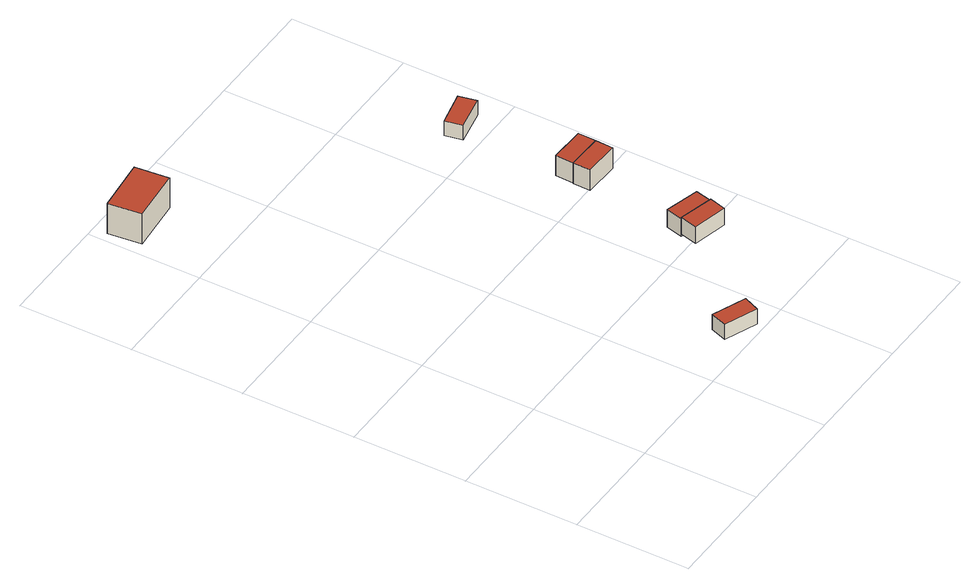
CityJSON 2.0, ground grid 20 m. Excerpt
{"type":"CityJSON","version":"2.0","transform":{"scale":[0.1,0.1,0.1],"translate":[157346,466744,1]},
"CityObjects":{
"building1":{"type":"Building","attributes":{"b3_bag_bag_overlap":0,"b3_dak_type":"horizontal","b3_extrusie":"standard","b3_h_dak_50p":5.76,"b3_h_dak_70p":5.78,"b3_h_dak_max":5.97,"b3_h_dak_min":5.7,"b3_h_maaiveld":2.77,"b3_is_glas_dak":false,"b3_kas_warenhuis":false,"b3_kwaliteitsindicator":true,"b3_mutatie_ahn3_ahn4":false,"b3_mutatie_ahn4_ahn5":false,"b3_n_nok":0,"b3_n_vlakken":1,"b3_opp_buitenmuur":30.83,"b3_opp_dak_plat":19.76,"b3_opp_dak_schuin":0,"b3_opp_grond":19.76,"b3_opp_scheidingsmuur":26.07,"b3_rmse_lod12":0.0709,"b3_rmse_lod13":0.0709,"b3_rmse_lod22":0.0629,"b3_t_run":17,"b3_val3dity_lod12":"[]","b3_val3dity_lod13":"[]","b3_val3dity_lod22":"[]","b3_volume_lod12":59.44,"b3_volume_lod13":59.44,"b3_volume_lod22":59.49,"geconstateerd":false,"oorspronkelijkbouwjaar":2008,"status":"Pand in gebruik"},"children":["building1-1"]},
"building1-1":{"type":"BuildingPart","parents":["building1"],"geometry":[{"type":"Solid","lod":"2.2","boundaries":[[[[0,1,2,3]],[[4,5,6,7]],[[7,6,1,0]],[[6,5,2,1]],[[5,4,3,2]],[[4,7,0,3]]]],"semantics":{"surfaces":[{"type":"GroundSurface"},{"type":"RoofSurface"},{"type":"WallSurface"}],"values":[[0,1,2,2,2,2]]}}]},
"building2":{"type":"Building","attributes":{"b3_bag_bag_overlap":0,"b3_bouwlagen":2,"b3_dak_type":"slanted","b3_extrusie":"standard","b3_h_dak_50p":8.83,"b3_h_dak_70p":8.85,"b3_h_dak_max":9.05,"b3_h_dak_min":8.78,"b3_h_maaiveld":2.77,"b3_is_glas_dak":false,"b3_kas_warenhuis":false,"b3_kwaliteitsindicator":true,"b3_mutatie_ahn3_ahn4":false,"b3_mutatie_ahn4_ahn5":false,"b3_n_nok":0,"b3_n_vlakken":2,"b3_opp_buitenmuur":71.88,"b3_opp_dak_plat":56.92,"b3_opp_dak_schuin":0,"b3_opp_grond":56.92,"b3_opp_scheidingsmuur":116.49,"b3_rmse_lod12":0.703,"b3_rmse_lod13":0.703,"b3_rmse_lod22":0.702,"b3_t_run":27,"b3_val3dity_lod12":"[]","b3_val3dity_lod13":"[]","b3_val3dity_lod22":"[]","b3_volume_lod12":346.28,"b3_volume_lod13":346.28,"b3_volume_lod22":346.21,"geconstateerd":false,"oorspronkelijkbouwjaar":2008,"status":"Pand in gebruik"},"children":["building2-1"]},
"building2-1":{"type":"BuildingPart","parents":["building2"],"geometry":[{"type":"Solid","lod":"2.2","boundaries":[[[[8,9,10,11]],[[12,13,14,15]],[[15,14,9,8]],[[14,13,10,9]],[[13,12,11,10]],[[12,15,8,11]]]],"semantics":{"surfaces":[{"type":"GroundSurface"},{"type":"RoofSurface"},{"type":"WallSurface"}],"values":[[0,1,2,2,2,2]]}}]},
"building3":{"type":"Building","attributes":{"b3_bag_bag_overlap":0,"b3_dak_type":"slanted","b3_extrusie":"standard","b3_h_dak_50p":5.99,"b3_h_dak_70p":6.08,"b3_h_dak_max":6.23,"b3_h_dak_min":5.78,"b3_h_maaiveld":2.77,"b3_h_nok":6.21,"b3_is_glas_dak":false,"b3_kas_warenhuis":false,"b3_kwaliteitsindicator":true,"b3_mutatie_ahn3_ahn4":false,"b3_mutatie_ahn4_ahn5":false,"b3_n_nok":1,"b3_n_vlakken":2,"b3_opp_buitenmuur":42.2,"b3_opp_dak_plat":0,"b3_opp_dak_schuin":19.43,"b3_opp_grond":19.21,"b3_opp_scheidingsmuur":18.79,"b3_rmse_lod12":0.177,"b3_rmse_lod13":0.177,"b3_rmse_lod22":0.162,"b3_t_run":12,"b3_val3dity_lod12":"[]","b3_val3dity_lod13":"[]","b3_val3dity_lod22":"[]","b3_volume_lod12":63.64,"b3_volume_lod13":63.64,"b3_volume_lod22":62.58,"geconstateerd":false,"oorspronkelijkbouwjaar":2008,"status":"Pand in gebruik"},"children":["building3-1"]},
"building3-1":{"type":"BuildingPart","parents":["building3"],"geometry":[{"type":"Solid","lod":"2.2","boundaries":[[[[16,17,18,19]],[[20,21,22,23]],[[23,22,17,16]],[[22,21,18,17]],[[21,20,19,18]],[[20,23,16,19]]]],"semantics":{"surfaces":[{"type":"GroundSurface"},{"type":"RoofSurface"},{"type":"WallSurface"}],"values":[[0,1,2,2,2,2]]}}]},
"building4":{"type":"Building","attributes":{"b3_bag_bag_overlap":0,"b3_dak_type":"horizontal","b3_extrusie":"standard","b3_h_dak_50p":5.77,"b3_h_dak_70p":5.79,"b3_h_dak_max":6,"b3_h_dak_min":5.72,"b3_h_maaiveld":2.28,"b3_is_glas_dak":false,"b3_kas_warenhuis":false,"b3_kwaliteitsindicator":true,"b3_mutatie_ahn3_ahn4":false,"b3_mutatie_ahn4_ahn5":false,"b3_n_nok":0,"b3_n_vlakken":1,"b3_opp_buitenmuur":47.51,"b3_opp_dak_plat":19.84,"b3_opp_dak_schuin":0,"b3_opp_grond":19.83,"b3_opp_scheidingsmuur":18.79,"b3_rmse_lod12":0.214,"b3_rmse_lod13":0.214,"b3_rmse_lod22":0.212,"b3_t_run":14,"b3_val3dity_lod12":"[]","b3_val3dity_lod13":"[]","b3_val3dity_lod22":"[]","b3_volume_lod12":69.51,"b3_volume_lod13":69.51,"b3_volume_lod22":69.52,"geconstateerd":false,"oorspronkelijkbouwjaar":2008,"status":"Pand in gebruik"},"children":["building4-1"]},
"building4-1":{"type":"BuildingPart","parents":["building4"],"geometry":[{"type":"Solid","lod":"2.2","boundaries":[[[[24,25,26,27]],[[28,29,30,31]],[[31,30,25,24]],[[30,29,26,25]],[[29,28,27,26]],[[28,31,24,27]]]],"semantics":{"surfaces":[{"type":"GroundSurface"},{"type":"RoofSurface"},{"type":"WallSurface"}],"values":[[0,1,2,2,2,2]]}}]},
"building5":{"type":"Building","attributes":{"b3_bag_bag_overlap":0,"b3_dak_type":"horizontal","b3_extrusie":"standard","b3_h_dak_50p":5.79,"b3_h_dak_70p":5.81,"b3_h_dak_max":6.01,"b3_h_dak_min":5.73,"b3_h_maaiveld":1.72,"b3_is_glas_dak":false,"b3_kas_warenhuis":false,"b3_kwaliteitsindicator":true,"b3_mutatie_ahn3_ahn4":false,"b3_mutatie_ahn4_ahn5":false,"b3_n_nok":0,"b3_n_vlakken":1,"b3_opp_buitenmuur":51.95,"b3_opp_dak_plat":19.79,"b3_opp_dak_schuin":0,"b3_opp_grond":19.78,"b3_opp_scheidingsmuur":25.24,"b3_rmse_lod12":0.0732,"b3_rmse_lod13":0.0732,"b3_rmse_lod22":0.0641,"b3_t_run":11,"b3_val3dity_lod12":"[]","b3_val3dity_lod13":"[]","b3_val3dity_lod22":"[]","b3_volume_lod12":80.72,"b3_volume_lod13":80.72,"b3_volume_lod22":80.85,"geconstateerd":false,"oorspronkelijkbouwjaar":2008,"status":"Pand in gebruik"},"children":["building5-1"]},
"building5-1":{"type":"BuildingPart","parents":["building5"],"geometry":[{"type":"Solid","lod":"2.2","boundaries":[[[[32,33,34,35]],[[36,37,38,39]],[[39,38,33,32]],[[38,37,34,33]],[[37,36,35,34]],[[36,39,32,35]]]],"semantics":{"surfaces":[{"type":"GroundSurface"},{"type":"RoofSurface"},{"type":"WallSurface"}],"values":[[0,1,2,2,2,2]]}}]},
"building6":{"type":"Building","attributes":{"b3_bag_bag_overlap":0,"b3_dak_type":"horizontal","b3_extrusie":"standard","b3_h_dak_50p":5.79,"b3_h_dak_70p":5.81,"b3_h_dak_max":5.99,"b3_h_dak_min":5.73,"b3_h_maaiveld":1.75,"b3_is_glas_dak":false,"b3_kas_warenhuis":false,"b3_kwaliteitsindicator":true,"b3_mutatie_ahn3_ahn4":false,"b3_mutatie_ahn4_ahn5":false,"b3_n_nok":0,"b3_n_vlakken":1,"b3_opp_buitenmuur":51.55,"b3_opp_dak_plat":20.02,"b3_opp_dak_schuin":0,"b3_opp_grond":20.01,"b3_opp_scheidingsmuur":25.24,"b3_rmse_lod12":0.0675,"b3_rmse_lod13":0.0675,"b3_rmse_lod22":0.0579,"b3_t_run":14,"b3_val3dity_lod12":"[]","b3_val3dity_lod13":"[]","b3_val3dity_lod22":"[]","b3_volume_lod12":81.03,"b3_volume_lod13":81.03,"b3_volume_lod22":81.08,"geconstateerd":false,"oorspronkelijkbouwjaar":2008,"status":"Pand in gebruik"},"children":["building6-1"]},
"building6-1":{"type":"BuildingPart","parents":["building6"],"geometry":[{"type":"Solid","lod":"2.2","boundaries":[[[[40,41,42,43]],[[44,36,39,45]],[[45,39,41,40]],[[39,36,42,41]],[[36,44,43,42]],[[44,45,40,43]]]],"semantics":{"surfaces":[{"type":"GroundSurface"},{"type":"RoofSurface"},{"type":"WallSurface"}],"values":[[0,1,2,2,2,2]]}}]},
"building7":{"type":"Building","attributes":{"b3_dak_type":"horizontal","b3_extrusie":"standard","b3_h_dak_50p":5.78,"b3_h_dak_70p":5.81,"b3_h_dak_max":6.01,"b3_h_dak_min":5.72,"b3_h_maaiveld":2.85,"b3_is_glas_dak":false,"b3_kas_warenhuis":false,"b3_kwaliteitsindicator":true,"b3_mutatie_ahn3_ahn4":false,"b3_mutatie_ahn4_ahn5":false,"b3_n_nok":0,"b3_n_vlakken":1,"b3_opp_buitenmuur":55.8,"b3_opp_dak_plat":20.09,"b3_opp_dak_schuin":0,"b3_opp_grond":20.08,"b3_opp_scheidingsmuur":0,"b3_rmse_lod12":0.0691,"b3_rmse_lod13":0.0691,"b3_rmse_lod22":0.0629,"b3_t_run":15,"b3_val3dity_lod12":"[]","b3_val3dity_lod13":"[]","b3_val3dity_lod22":"[]","b3_volume_lod12":59.2,"b3_volume_lod13":59.2,"b3_volume_lod22":59.18,"geconstateerd":false,"oorspronkelijkbouwjaar":2006,"status":"Pand in gebruik"},"children":["building7-1"]},
"building7-1":{"type":"BuildingPart","parents":["building7"],"geometry":[{"type":"Solid","lod":"2.2","boundaries":[[[[46,47,48,49]],[[50,51,52,53]],[[53,52,47,46]],[[52,51,48,47]],[[51,50,49,48]],[[50,53,46,49]]]],"semantics":{"surfaces":[{"type":"GroundSurface"},{"type":"RoofSurface"},{"type":"WallSurface"}],"values":[[0,1,2,2,2,2]]}}]}
},
"vertices":[
[354,35,18],[342,7,18],[284,30,18],[295,59,18],[295,59,48],[284,30,48],[342,7,48],[354,35,48],
[108,919,18],[13,910,18],[7,969,18],[102,979,18],[102,979,78],[7,969,78],[13,910,78],[108,919,78],
[525,202,18],[517,173,18],[456,187,18],[464,218,18],[464,218,51],[456,187,51],[517,173,51],[525,202,51],
[525,202,13],[464,218,13],[472,248,13],[532,232,13],[532,232,48],[472,248,48],[464,218,48],[525,202,48],
[555,427,7],[554,396,7],[491,398,7],[492,429,7],[492,429,48],[491,398,48],[554,396,48],[555,427,48],
[556,459,8],[555,427,8],[492,429,8],[493,461,8],[493,461,48],[556,459,48],
[535,663,19],[542,631,19],[480,619,19],[474,650,19],[474,650,48],[480,619,48],[542,631,48],[535,663,48]
]}
